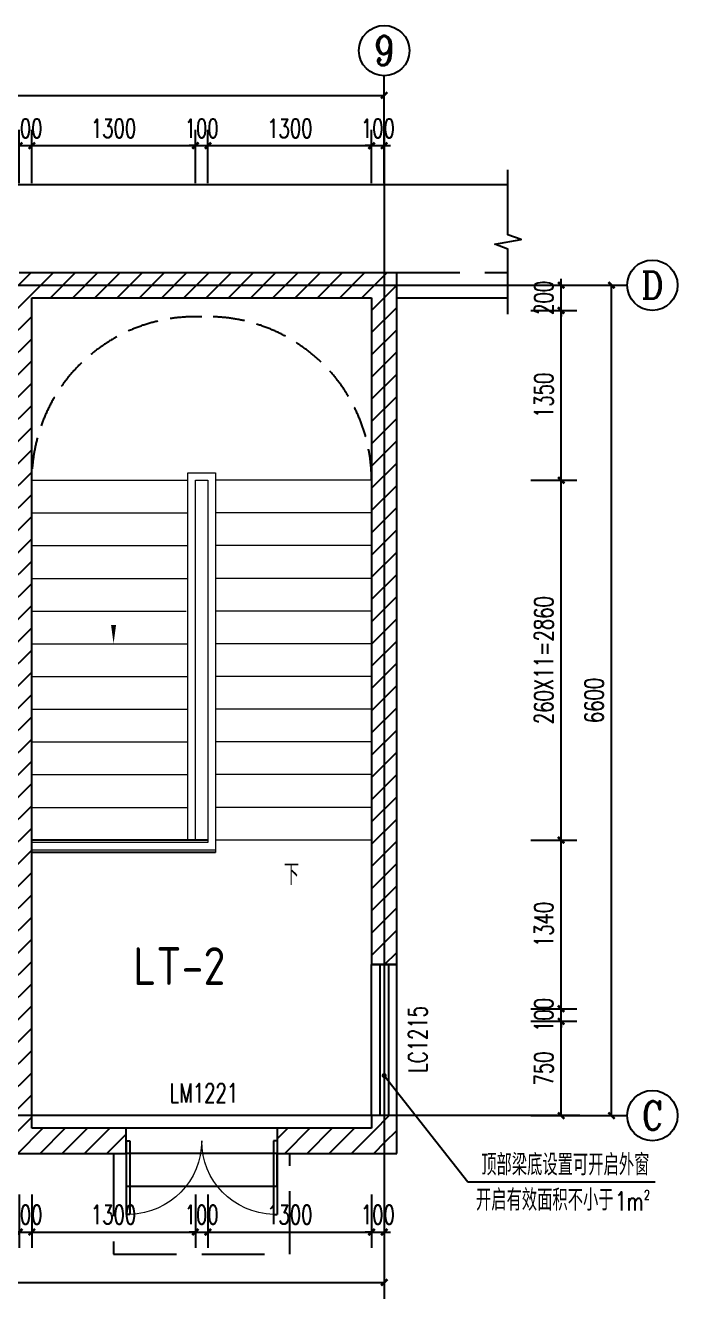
# Model space of a CAD drawing. Extents: x 1738711 to 2346805, y 1189731 to 2516152.
# Drawn here: x 2032626 to 2037807, y 1373892 to 1384009 of the extents above; entities that cross this region are included whole.
import ezdxf
from ezdxf.enums import TextEntityAlignment as Align

# ---------------------------------------------------------------- set-up
doc = ezdxf.new("R2010")
doc.units = 0
doc.header["$LTSCALE"] = 1000
doc.header["$MEASUREMENT"] = 0
doc.linetypes.add('DASH', pattern=[0.35, 0.25, -0.1])
doc.linetypes.add('复件 140224通州运河二期售楼部条件图_t3$0$X-ME SHAFT SH$0$X-B2$0$WATER_LINE', pattern=[0])
doc.layers.add('_0', color=7, linetype='Continuous', lineweight=25)
doc.layers.add('STAIR', color=2, linetype='Continuous', lineweight=5)
for name, color, linetype in [('AR-TEXT', 7, 'Continuous'), ('AXIS', 3, 'Continuous'), ('AXIS_TEXT', 7, 'Continuous'), ('DIM_LEAD', 3, 'Continuous'), ('DIM_SYMB', 3, 'Continuous'), ('DOTE', 1, 'Continuous'), ('PUB_DIM', 3, 'Continuous'), ('PUB_HATCH', 8, 'Continuous'), ('PUB_TEXT', 7, 'Continuous'), ('WALL', 40, 'Continuous'), ('WINDOW', 144, 'Continuous'), ('WINDOW_TEXT', 7, 'Continuous'), ('看线', 8, 'Continuous')]:
    doc.layers.add(name, color=color, linetype=linetype)
doc.styles.add('_TCH_AXIS', font='COMPLEX', dxfattribs={"bigfont": 'GBCBIG'})
doc.styles.add('_TCH_DIM', font='SIMPLEX', dxfattribs={"bigfont": 'GBCBIG'})
doc.styles.add('_TCH_DIM_T3', font='SIMPLEX', dxfattribs={"width": 0.705882, "bigfont": 'GBCBIG'})
doc.styles.add('_TCH_WINDOW', font='SIMPLEX', dxfattribs={"height": 3.5, "bigfont": 'GBCBIG'})
doc.styles.add('COMPLEX', font='COMPLEX')
doc.styles.get("Standard").update_dxf_attribs({"font": 'gbenor.shx', "bigfont": 'gbcbig.shx'})
doc.dimstyles.new('_TCH_ARCH&&50', dxfattribs={"dimtxt": 148.75, "dimasz": 50, "dimexe": 125, "dimexo": 150, "dimgap": 63.125, "dimtad": 1, "dimdec": 0, "dimzin": 0, "dimdsep": 46, "dimtxsty": '_TCH_DIM_T3', "dimblk": 'ARCHTICK', "dimcen": 0.09, "dimclrt": 7, "dimazin": 2, "dimtfac": 1, "dimtdec": 0, "dimtix": 1, "dimtmove": 2, "dimatfit": 3, "dimfxl": 50, "dimtolj": 1, "dimtzin": 0, "dimarcsym": 0})
pattern_1 = [(45, (0, 89.76), (-88.388383, 88.388383), [])]

# ---------------------------------------------------------------- blocks, each defined once
blk = doc.blocks.new('hearherherhr')
at = {"layer": '看线', "linetype": 'DASH'}
for centre, start, end in [((1981792, 1704275), 87.7958, 180), ((1981892, 1704275), 0, 92.2042)]:
    blk.add_arc(centre, 1300, start, end, dxfattribs=at)
blk = doc.blocks.new('_ArchTick')
at = {"color": 0, "linetype": 'ByBlock', "const_width": 0.4}
blk.add_lwpolyline([(-0.5, -0.5), (0.5, 0.5)], dxfattribs=at)
blk = doc.blocks.new('*D1607')
at = {"layer": 'Defpoints', "color": 0, "transparency": 16777216}
for p in [(2036892, 1381945), (2037282, 1381945), (2036892, 1375345)]:
    blk.add_point(p, dxfattribs=at)
at = {"layer": 'PUB_DIM', "color": 0, "lineweight": -2, "transparency": 16777216}
for p, q in [((2037042, 1381945), (2037407, 1381945)), ((2037282, 1375345), (2037282, 1381945)), ((2037042, 1375345), (2037407, 1375345))]:
    blk.add_line(p, q, dxfattribs=at)
at = {"layer": 'PUB_DIM', "color": 0, "lineweight": -2, "transparency": 16777216, "xscale": 50, "yscale": 50, "zscale": 50}
for p, rotation in [((2037282, 1381945), 90), ((2037282, 1375345), 270)]:
    blk.add_blockref('_ArchTick', p, dxfattribs=dict(at, rotation=rotation))
at = {"layer": 'PUB_DIM', "color": 7, "transparency": 16777216, "insert": (2037144, 1378645), "char_height": 148.8, "attachment_point": 5, "rotation": 90, "style": '_TCH_DIM_T3'}
blk.add_mtext('\\A1;6600', dxfattribs=at)
blk = doc.blocks.new('*D1608')
at = {"layer": 'Defpoints', "color": 0, "transparency": 16777216}
for p in [(2036492, 1376095), (2036882, 1376095), (2036492, 1375345)]:
    blk.add_point(p, dxfattribs=at)
at = {"layer": 'PUB_DIM', "color": 0, "lineweight": -2, "transparency": 16777216}
for p, q in [((2036642, 1376095), (2037007, 1376095)), ((2036882, 1375345), (2036882, 1376095)), ((2036642, 1375345), (2037007, 1375345))]:
    blk.add_line(p, q, dxfattribs=at)
at = {"layer": 'PUB_DIM', "color": 0, "lineweight": -2, "transparency": 16777216, "xscale": 50, "yscale": 50, "zscale": 50}
for p, rotation in [((2036882, 1376095), 90), ((2036882, 1375345), 270)]:
    blk.add_blockref('_ArchTick', p, dxfattribs=dict(at, rotation=rotation))
at = {"layer": 'PUB_DIM', "color": 7, "transparency": 16777216, "insert": (2036744, 1375720), "char_height": 148.8, "attachment_point": 5, "rotation": 90, "style": '_TCH_DIM_T3'}
blk.add_mtext('\\A1;750', dxfattribs=at)
blk = doc.blocks.new('*D1609')
at = {"layer": 'Defpoints', "color": 0, "transparency": 16777216}
for p in [(2036492, 1376195), (2036882, 1376195), (2036492, 1376095)]:
    blk.add_point(p, dxfattribs=at)
at = {"layer": 'PUB_DIM', "color": 0, "lineweight": -2, "transparency": 16777216}
for p, q in [((2036882, 1376195), (2036882, 1376245)), ((2036642, 1376195), (2037007, 1376195)), ((2036882, 1376095), (2036882, 1376195)), ((2036642, 1376095), (2037007, 1376095)), ((2036882, 1376095), (2036882, 1376045))]:
    blk.add_line(p, q, dxfattribs=at)
at = {"layer": 'PUB_DIM', "color": 0, "lineweight": -2, "transparency": 16777216, "xscale": 50, "yscale": 50, "zscale": 50}
for p, rotation in [((2036882, 1376195), 270), ((2036882, 1376095), 90)]:
    blk.add_blockref('_ArchTick', p, dxfattribs=dict(at, rotation=rotation))
at = {"layer": 'PUB_DIM', "color": 7, "transparency": 16777216, "insert": (2036744, 1376145), "char_height": 148.8, "attachment_point": 5, "rotation": 90, "style": '_TCH_DIM_T3'}
blk.add_mtext('\\A1;100', dxfattribs=at)
blk = doc.blocks.new('*D1610')
at = {"layer": 'Defpoints', "color": 0, "transparency": 16777216}
for p in [(2036492, 1377535), (2036882, 1377535), (2036492, 1376195)]:
    blk.add_point(p, dxfattribs=at)
at = {"layer": 'PUB_DIM', "color": 0, "lineweight": -2, "transparency": 16777216}
for p, q in [((2036642, 1377535), (2037007, 1377535)), ((2036882, 1376195), (2036882, 1377535)), ((2036642, 1376195), (2037007, 1376195))]:
    blk.add_line(p, q, dxfattribs=at)
at = {"layer": 'PUB_DIM', "color": 0, "lineweight": -2, "transparency": 16777216, "xscale": 50, "yscale": 50, "zscale": 50}
for p, rotation in [((2036882, 1377535), 90), ((2036882, 1376195), 270)]:
    blk.add_blockref('_ArchTick', p, dxfattribs=dict(at, rotation=rotation))
at = {"layer": 'PUB_DIM', "color": 7, "transparency": 16777216, "insert": (2036744, 1376865), "char_height": 148.8, "attachment_point": 5, "rotation": 90, "style": '_TCH_DIM_T3'}
blk.add_mtext('\\A1;1340', dxfattribs=at)
blk = doc.blocks.new('*D1611')
at = {"layer": 'Defpoints', "color": 0, "transparency": 16777216}
for p in [(2036492, 1380395), (2036882, 1380395), (2036492, 1377535)]:
    blk.add_point(p, dxfattribs=at)
at = {"layer": 'PUB_DIM', "color": 0, "lineweight": -2, "transparency": 16777216}
for p, q in [((2036642, 1380395), (2037007, 1380395)), ((2036882, 1377535), (2036882, 1380395)), ((2036642, 1377535), (2037007, 1377535))]:
    blk.add_line(p, q, dxfattribs=at)
at = {"layer": 'PUB_DIM', "color": 0, "lineweight": -2, "transparency": 16777216, "xscale": 50, "yscale": 50, "zscale": 50}
for p, rotation in [((2036882, 1380395), 90), ((2036882, 1377535), 270)]:
    blk.add_blockref('_ArchTick', p, dxfattribs=dict(at, rotation=rotation))
at = {"layer": 'PUB_DIM', "color": 7, "transparency": 16777216, "insert": (2036744, 1378965), "char_height": 148.75, "attachment_point": 5, "rotation": 90, "style": '_TCH_DIM_T3'}
blk.add_mtext('\\A1;260X11=2860', dxfattribs=at)
blk = doc.blocks.new('*D1612')
at = {"layer": 'Defpoints', "color": 0, "transparency": 16777216}
for p in [(2036492, 1381745), (2036882, 1381745), (2036492, 1380395)]:
    blk.add_point(p, dxfattribs=at)
at = {"layer": 'PUB_DIM', "color": 0, "lineweight": -2, "transparency": 16777216}
for p, q in [((2036642, 1381745), (2037007, 1381745)), ((2036882, 1380395), (2036882, 1381745)), ((2036642, 1380395), (2037007, 1380395))]:
    blk.add_line(p, q, dxfattribs=at)
at = {"layer": 'PUB_DIM', "color": 0, "lineweight": -2, "transparency": 16777216, "xscale": 50, "yscale": 50, "zscale": 50}
for p, rotation in [((2036882, 1381745), 90), ((2036882, 1380395), 270)]:
    blk.add_blockref('_ArchTick', p, dxfattribs=dict(at, rotation=rotation))
at = {"layer": 'PUB_DIM', "color": 7, "transparency": 16777216, "insert": (2036744, 1381070), "char_height": 148.8, "attachment_point": 5, "rotation": 90, "style": '_TCH_DIM_T3'}
blk.add_mtext('\\A1;1350', dxfattribs=at)
blk = doc.blocks.new('*D1613')
at = {"layer": 'Defpoints', "color": 0, "transparency": 16777216}
for p in [(2036492, 1381945), (2036882, 1381945), (2036492, 1381745)]:
    blk.add_point(p, dxfattribs=at)
at = {"layer": 'PUB_DIM', "color": 0, "lineweight": -2, "transparency": 16777216}
for p, q in [((2036882, 1381945), (2036882, 1381995)), ((2036642, 1381945), (2037007, 1381945)), ((2036882, 1381745), (2036882, 1381945)), ((2036642, 1381745), (2037007, 1381745)), ((2036882, 1381745), (2036882, 1381695))]:
    blk.add_line(p, q, dxfattribs=at)
at = {"layer": 'PUB_DIM', "color": 0, "lineweight": -2, "transparency": 16777216, "xscale": 50, "yscale": 50, "zscale": 50}
for p, rotation in [((2036882, 1381945), 270), ((2036882, 1381745), 90)]:
    blk.add_blockref('_ArchTick', p, dxfattribs=dict(at, rotation=rotation))
at = {"layer": 'PUB_DIM', "color": 7, "transparency": 16777216, "insert": (2036744, 1381845), "char_height": 148.8, "attachment_point": 5, "rotation": 90, "style": '_TCH_DIM_T3'}
blk.add_mtext('\\A1;200', dxfattribs=at)
blk = doc.blocks.new('*D1619')
at = {"layer": 'Defpoints', "color": 0, "transparency": 16777216}
for p in [(2035476, 1383454), (2027376, 1383005), (2035476, 1383005)]:
    blk.add_point(p, dxfattribs=at)
at = {"layer": 'PUB_DIM', "color": 0, "lineweight": -2, "transparency": 16777216}
for p, q in [((2027376, 1383155), (2027376, 1383579)), ((2035476, 1383155), (2035476, 1383579)), ((2027376, 1383454), (2035476, 1383454))]:
    blk.add_line(p, q, dxfattribs=at)
at = {"layer": 'PUB_DIM', "color": 0, "lineweight": -2, "transparency": 16777216, "xscale": 50, "yscale": 50, "zscale": 50, "rotation": 180}
blk.add_blockref('_ArchTick', (2027376, 1383454), dxfattribs=at)
at = {"layer": 'PUB_DIM', "color": 0, "lineweight": -2, "transparency": 16777216, "xscale": 50, "yscale": 50, "zscale": 50}
blk.add_blockref('_ArchTick', (2035476, 1383454), dxfattribs=at)
at = {"layer": 'PUB_DIM', "color": 7, "transparency": 16777216, "insert": (2031426, 1383591), "char_height": 148.8, "attachment_point": 5, "style": '_TCH_DIM_T3'}
blk.add_mtext('\\A1;8100', dxfattribs=at)
blk = doc.blocks.new('*D1624')
at = {"layer": 'Defpoints', "color": 0, "transparency": 16777216}
for p in [(2032676, 1383054), (2032576, 1382605), (2032676, 1382605)]:
    blk.add_point(p, dxfattribs=at)
at = {"layer": 'PUB_DIM', "color": 0, "lineweight": -2, "transparency": 16777216}
for p, q in [((2032576, 1382755), (2032576, 1383179)), ((2032676, 1382755), (2032676, 1383179)), ((2032576, 1383054), (2032526, 1383054)), ((2032576, 1383054), (2032676, 1383054)), ((2032676, 1383054), (2032726, 1383054))]:
    blk.add_line(p, q, dxfattribs=at)
at = {"layer": 'PUB_DIM', "color": 0, "lineweight": -2, "transparency": 16777216, "xscale": 50, "yscale": 50, "zscale": 50}
blk.add_blockref('_ArchTick', (2032576, 1383054), dxfattribs=at)
at = {"layer": 'PUB_DIM', "color": 0, "lineweight": -2, "transparency": 16777216, "xscale": 50, "yscale": 50, "zscale": 50, "rotation": 180}
blk.add_blockref('_ArchTick', (2032676, 1383054), dxfattribs=at)
at = {"layer": 'PUB_DIM', "color": 7, "transparency": 16777216, "insert": (2032626, 1383191), "char_height": 148.8, "attachment_point": 5, "style": '_TCH_DIM_T3'}
blk.add_mtext('\\A1;100', dxfattribs=at)
blk = doc.blocks.new('*D1625')
at = {"layer": 'Defpoints', "color": 0, "transparency": 16777216}
for p in [(2033976, 1383054), (2032676, 1382605), (2033976, 1382605)]:
    blk.add_point(p, dxfattribs=at)
at = {"layer": 'PUB_DIM', "color": 0, "lineweight": -2, "transparency": 16777216}
for p, q in [((2032676, 1382755), (2032676, 1383179)), ((2033976, 1382755), (2033976, 1383179)), ((2032676, 1383054), (2033976, 1383054))]:
    blk.add_line(p, q, dxfattribs=at)
at = {"layer": 'PUB_DIM', "color": 0, "lineweight": -2, "transparency": 16777216, "xscale": 50, "yscale": 50, "zscale": 50, "rotation": 180}
blk.add_blockref('_ArchTick', (2032676, 1383054), dxfattribs=at)
at = {"layer": 'PUB_DIM', "color": 0, "lineweight": -2, "transparency": 16777216, "xscale": 50, "yscale": 50, "zscale": 50}
blk.add_blockref('_ArchTick', (2033976, 1383054), dxfattribs=at)
at = {"layer": 'PUB_DIM', "color": 7, "transparency": 16777216, "insert": (2033326, 1383191), "char_height": 148.8, "attachment_point": 5, "style": '_TCH_DIM_T3'}
blk.add_mtext('\\A1;1300', dxfattribs=at)
blk = doc.blocks.new('*D1626')
at = {"layer": 'Defpoints', "color": 0, "transparency": 16777216}
for p in [(2034076, 1383054), (2033976, 1382605), (2034076, 1382605)]:
    blk.add_point(p, dxfattribs=at)
at = {"layer": 'PUB_DIM', "color": 0, "lineweight": -2, "transparency": 16777216}
for p, q in [((2033976, 1382755), (2033976, 1383179)), ((2034076, 1382755), (2034076, 1383179)), ((2033976, 1383054), (2033926, 1383054)), ((2033976, 1383054), (2034076, 1383054)), ((2034076, 1383054), (2034126, 1383054))]:
    blk.add_line(p, q, dxfattribs=at)
at = {"layer": 'PUB_DIM', "color": 0, "lineweight": -2, "transparency": 16777216, "xscale": 50, "yscale": 50, "zscale": 50}
blk.add_blockref('_ArchTick', (2033976, 1383054), dxfattribs=at)
at = {"layer": 'PUB_DIM', "color": 0, "lineweight": -2, "transparency": 16777216, "xscale": 50, "yscale": 50, "zscale": 50, "rotation": 180}
blk.add_blockref('_ArchTick', (2034076, 1383054), dxfattribs=at)
at = {"layer": 'PUB_DIM', "color": 7, "transparency": 16777216, "insert": (2034026, 1383191), "char_height": 148.8, "attachment_point": 5, "style": '_TCH_DIM_T3'}
blk.add_mtext('\\A1;100', dxfattribs=at)
blk = doc.blocks.new('*D1627')
at = {"layer": 'Defpoints', "color": 0, "transparency": 16777216}
for p in [(2035376, 1383054), (2034076, 1382605), (2035376, 1382605)]:
    blk.add_point(p, dxfattribs=at)
at = {"layer": 'PUB_DIM', "color": 0, "lineweight": -2, "transparency": 16777216}
for p, q in [((2034076, 1382755), (2034076, 1383179)), ((2035376, 1382755), (2035376, 1383179)), ((2034076, 1383054), (2035376, 1383054))]:
    blk.add_line(p, q, dxfattribs=at)
at = {"layer": 'PUB_DIM', "color": 0, "lineweight": -2, "transparency": 16777216, "xscale": 50, "yscale": 50, "zscale": 50, "rotation": 180}
blk.add_blockref('_ArchTick', (2034076, 1383054), dxfattribs=at)
at = {"layer": 'PUB_DIM', "color": 0, "lineweight": -2, "transparency": 16777216, "xscale": 50, "yscale": 50, "zscale": 50}
blk.add_blockref('_ArchTick', (2035376, 1383054), dxfattribs=at)
at = {"layer": 'PUB_DIM', "color": 7, "transparency": 16777216, "insert": (2034726, 1383191), "char_height": 148.8, "attachment_point": 5, "style": '_TCH_DIM_T3'}
blk.add_mtext('\\A1;1300', dxfattribs=at)
blk = doc.blocks.new('*D1628')
at = {"layer": 'Defpoints', "color": 0, "transparency": 16777216}
for p in [(2035476, 1383054), (2035376, 1382605), (2035476, 1382605)]:
    blk.add_point(p, dxfattribs=at)
at = {"layer": 'PUB_DIM', "color": 0, "lineweight": -2, "transparency": 16777216}
for p, q in [((2035376, 1382755), (2035376, 1383179)), ((2035476, 1382755), (2035476, 1383179)), ((2035376, 1383054), (2035326, 1383054)), ((2035376, 1383054), (2035476, 1383054)), ((2035476, 1383054), (2035526, 1383054))]:
    blk.add_line(p, q, dxfattribs=at)
at = {"layer": 'PUB_DIM', "color": 0, "lineweight": -2, "transparency": 16777216, "xscale": 50, "yscale": 50, "zscale": 50}
blk.add_blockref('_ArchTick', (2035376, 1383054), dxfattribs=at)
at = {"layer": 'PUB_DIM', "color": 0, "lineweight": -2, "transparency": 16777216, "xscale": 50, "yscale": 50, "zscale": 50, "rotation": 180}
blk.add_blockref('_ArchTick', (2035476, 1383054), dxfattribs=at)
at = {"layer": 'PUB_DIM', "color": 7, "transparency": 16777216, "insert": (2035426, 1383191), "char_height": 148.8, "attachment_point": 5, "style": '_TCH_DIM_T3'}
blk.add_mtext('\\A1;100', dxfattribs=at)
blk = doc.blocks.new('*D1629')
at = {"layer": 'Defpoints', "color": 0, "transparency": 16777216}
for p in [(2027376, 1374469), (2035476, 1374469), (2035476, 1374020)]:
    blk.add_point(p, dxfattribs=at)
at = {"layer": 'PUB_DIM', "color": 0, "lineweight": -2, "transparency": 16777216}
for p, q in [((2027376, 1374319), (2027376, 1373895)), ((2035476, 1374319), (2035476, 1373895)), ((2027376, 1374020), (2035476, 1374020))]:
    blk.add_line(p, q, dxfattribs=at)
at = {"layer": 'PUB_DIM', "color": 0, "lineweight": -2, "transparency": 16777216, "xscale": 50, "yscale": 50, "zscale": 50, "rotation": 180}
blk.add_blockref('_ArchTick', (2027376, 1374020), dxfattribs=at)
at = {"layer": 'PUB_DIM', "color": 0, "lineweight": -2, "transparency": 16777216, "xscale": 50, "yscale": 50, "zscale": 50}
blk.add_blockref('_ArchTick', (2035476, 1374020), dxfattribs=at)
at = {"layer": 'PUB_DIM', "color": 7, "transparency": 16777216, "insert": (2031426, 1374158), "char_height": 148.8, "attachment_point": 5, "style": '_TCH_DIM_T3'}
blk.add_mtext('\\A1;8100', dxfattribs=at)
blk = doc.blocks.new('*D1634')
at = {"layer": 'Defpoints', "color": 0, "transparency": 16777216}
for p in [(2032576, 1374869), (2032676, 1374869), (2032676, 1374420)]:
    blk.add_point(p, dxfattribs=at)
at = {"layer": 'PUB_DIM', "color": 0, "lineweight": -2, "transparency": 16777216}
for p, q in [((2032576, 1374719), (2032576, 1374295)), ((2032676, 1374719), (2032676, 1374295)), ((2032576, 1374420), (2032526, 1374420)), ((2032576, 1374420), (2032676, 1374420)), ((2032676, 1374420), (2032726, 1374420))]:
    blk.add_line(p, q, dxfattribs=at)
at = {"layer": 'PUB_DIM', "color": 0, "lineweight": -2, "transparency": 16777216, "xscale": 50, "yscale": 50, "zscale": 50}
blk.add_blockref('_ArchTick', (2032576, 1374420), dxfattribs=at)
at = {"layer": 'PUB_DIM', "color": 0, "lineweight": -2, "transparency": 16777216, "xscale": 50, "yscale": 50, "zscale": 50, "rotation": 180}
blk.add_blockref('_ArchTick', (2032676, 1374420), dxfattribs=at)
at = {"layer": 'PUB_DIM', "color": 7, "transparency": 16777216, "insert": (2032626, 1374558), "char_height": 148.8, "attachment_point": 5, "style": '_TCH_DIM_T3'}
blk.add_mtext('\\A1;100', dxfattribs=at)
blk = doc.blocks.new('*D1635')
at = {"layer": 'Defpoints', "color": 0, "transparency": 16777216}
for p in [(2032676, 1374869), (2033976, 1374869), (2033976, 1374420)]:
    blk.add_point(p, dxfattribs=at)
at = {"layer": 'PUB_DIM', "color": 0, "lineweight": -2, "transparency": 16777216}
for p, q in [((2032676, 1374719), (2032676, 1374295)), ((2033976, 1374719), (2033976, 1374295)), ((2032676, 1374420), (2033976, 1374420))]:
    blk.add_line(p, q, dxfattribs=at)
at = {"layer": 'PUB_DIM', "color": 0, "lineweight": -2, "transparency": 16777216, "xscale": 50, "yscale": 50, "zscale": 50, "rotation": 180}
blk.add_blockref('_ArchTick', (2032676, 1374420), dxfattribs=at)
at = {"layer": 'PUB_DIM', "color": 0, "lineweight": -2, "transparency": 16777216, "xscale": 50, "yscale": 50, "zscale": 50}
blk.add_blockref('_ArchTick', (2033976, 1374420), dxfattribs=at)
at = {"layer": 'PUB_DIM', "color": 7, "transparency": 16777216, "insert": (2033326, 1374558), "char_height": 148.8, "attachment_point": 5, "style": '_TCH_DIM_T3'}
blk.add_mtext('\\A1;1300', dxfattribs=at)
blk = doc.blocks.new('*D1636')
at = {"layer": 'Defpoints', "color": 0, "transparency": 16777216}
for p in [(2033976, 1374869), (2034076, 1374869), (2034076, 1374420)]:
    blk.add_point(p, dxfattribs=at)
at = {"layer": 'PUB_DIM', "color": 0, "lineweight": -2, "transparency": 16777216}
for p, q in [((2033976, 1374719), (2033976, 1374295)), ((2034076, 1374719), (2034076, 1374295)), ((2033976, 1374420), (2033926, 1374420)), ((2033976, 1374420), (2034076, 1374420)), ((2034076, 1374420), (2034126, 1374420))]:
    blk.add_line(p, q, dxfattribs=at)
at = {"layer": 'PUB_DIM', "color": 0, "lineweight": -2, "transparency": 16777216, "xscale": 50, "yscale": 50, "zscale": 50}
blk.add_blockref('_ArchTick', (2033976, 1374420), dxfattribs=at)
at = {"layer": 'PUB_DIM', "color": 0, "lineweight": -2, "transparency": 16777216, "xscale": 50, "yscale": 50, "zscale": 50, "rotation": 180}
blk.add_blockref('_ArchTick', (2034076, 1374420), dxfattribs=at)
at = {"layer": 'PUB_DIM', "color": 7, "transparency": 16777216, "insert": (2034026, 1374558), "char_height": 148.8, "attachment_point": 5, "style": '_TCH_DIM_T3'}
blk.add_mtext('\\A1;100', dxfattribs=at)
blk = doc.blocks.new('*D1637')
at = {"layer": 'Defpoints', "color": 0, "transparency": 16777216}
for p in [(2034076, 1374869), (2035376, 1374869), (2035376, 1374420)]:
    blk.add_point(p, dxfattribs=at)
at = {"layer": 'PUB_DIM', "color": 0, "lineweight": -2, "transparency": 16777216}
for p, q in [((2034076, 1374719), (2034076, 1374295)), ((2035376, 1374719), (2035376, 1374295)), ((2034076, 1374420), (2035376, 1374420))]:
    blk.add_line(p, q, dxfattribs=at)
at = {"layer": 'PUB_DIM', "color": 0, "lineweight": -2, "transparency": 16777216, "xscale": 50, "yscale": 50, "zscale": 50, "rotation": 180}
blk.add_blockref('_ArchTick', (2034076, 1374420), dxfattribs=at)
at = {"layer": 'PUB_DIM', "color": 0, "lineweight": -2, "transparency": 16777216, "xscale": 50, "yscale": 50, "zscale": 50}
blk.add_blockref('_ArchTick', (2035376, 1374420), dxfattribs=at)
at = {"layer": 'PUB_DIM', "color": 7, "transparency": 16777216, "insert": (2034726, 1374558), "char_height": 148.8, "attachment_point": 5, "style": '_TCH_DIM_T3'}
blk.add_mtext('\\A1;1300', dxfattribs=at)
blk = doc.blocks.new('*D1638')
at = {"layer": 'Defpoints', "color": 0, "transparency": 16777216}
for p in [(2035376, 1374869), (2035476, 1374869), (2035476, 1374420)]:
    blk.add_point(p, dxfattribs=at)
at = {"layer": 'PUB_DIM', "color": 0, "lineweight": -2, "transparency": 16777216}
for p, q in [((2035376, 1374719), (2035376, 1374295)), ((2035476, 1374719), (2035476, 1374295)), ((2035376, 1374420), (2035326, 1374420)), ((2035376, 1374420), (2035476, 1374420)), ((2035476, 1374420), (2035526, 1374420))]:
    blk.add_line(p, q, dxfattribs=at)
at = {"layer": 'PUB_DIM', "color": 0, "lineweight": -2, "transparency": 16777216, "xscale": 50, "yscale": 50, "zscale": 50}
blk.add_blockref('_ArchTick', (2035376, 1374420), dxfattribs=at)
at = {"layer": 'PUB_DIM', "color": 0, "lineweight": -2, "transparency": 16777216, "xscale": 50, "yscale": 50, "zscale": 50, "rotation": 180}
blk.add_blockref('_ArchTick', (2035476, 1374420), dxfattribs=at)
at = {"layer": 'PUB_DIM', "color": 7, "transparency": 16777216, "insert": (2035426, 1374558), "char_height": 148.8, "attachment_point": 5, "style": '_TCH_DIM_T3'}
blk.add_mtext('\\A1;100', dxfattribs=at)
blk = doc.blocks.new('$DorLib2D$00000002')
for p, q in [((-0.5, 0), (-0.5, 0.4875)), ((-0.475, 0.4875), (-0.5, 0.4875)), ((-0.475, 0), (-0.475, 0.4875)), ((0.475, 0), (0.475, 0.4875)), ((0.475, 0.4875), (0.5, 0.4875)), ((0.5, 0), (0.5, 0.4875)), ((-0.5, 0), (-0.475, 0)), ((0.5, 0), (0.475, 0))]:
    blk.add_line(p, q)
at = {"lineweight": 13}
for centre, start, end in [((-0.4875, 0), 0, 88.53072), ((0.4875, 0), 91.46928, 180)]:
    blk.add_arc(centre, 0.4875, start, end, dxfattribs=at)
blk = doc.blocks.new('$TCHSYS$WIN2D')
for p, q in [((-0.5, 0.5), (0.5, 0.5)), ((-0.5, 0.5), (-0.5, -0.5)), ((0.5, 0.5), (0.5, -0.5)), ((0.5, 0.1667), (-0.5, 0.1667)), ((0.5, -0.1667), (-0.5, -0.1667)), ((-0.5, -0.5), (0.5, -0.5))]:
    blk.add_line(p, q)
blk = doc.blocks.new('_AXISO')
blk.add_circle((0, 0), 0.5)
at = {"layer": 'AXIS_TEXT', "style": 'COMPLEX', "width": 1.041667}
blk.add_attdef('A', text='', height=0.56, dxfattribs=at).set_placement((-0.25, -0.28), (0.25, -0.28), align=Align.FIT)

msp = doc.modelspace()

# ---------------------------------------------------------------- hatches: boundary and pattern name
at = {"layer": 'PUB_HATCH', "linetype": '复件 140224通州运河二期售楼部条件图_t3$0$X-ME SHAFT SH$0$X-B2$0$WATER_LINE'}
h = msp.add_hatch(dxfattribs=at)
h.set_pattern_fill('普通砖', color=256, scale=50, style=0)
h.set_pattern_definition(pattern_1)
h.paths.add_polyline_path([(2032575.8, 1381911.8), (2032675.8, 1381845.1), (2035375.8, 1381845.1), (2035575.8, 1382045.1), (2032575.8, 1382045.1)])
at = {"layer": 'PUB_HATCH'}
h = msp.add_hatch(dxfattribs=at)
h.set_pattern_fill('普通砖', color=256, scale=50, style=0)
h.set_pattern_definition(pattern_1)
h.paths.add_polyline_path([(2035375.8, 1381845.1), (2035375.8, 1376545.1), (2035575.8, 1376545.1), (2035575.8, 1382045.1)])
h = msp.add_hatch(dxfattribs=at)
h.set_pattern_fill('普通砖', color=256, scale=50, style=0)
h.set_pattern_definition(pattern_1)
h.paths.add_polyline_path([(2032542.5, 1376645.1), (2032675.8, 1376645.1), (2032675.8, 1381845.1), (2032575.8, 1381911.8), (2032475.8, 1381845.1), (2032475.8, 1376745.1)])
h = msp.add_hatch(dxfattribs=at)
h.set_pattern_fill('普通砖', color=256, scale=50, style=0)
h.set_pattern_definition(pattern_1)
h.paths.add_polyline_path([(2032475.8, 1375045.1), (2032675.8, 1375245.1), (2032675.8, 1376645.1), (2032542.5, 1376645.1), (2032475.8, 1376545.1)])
h = msp.add_hatch(dxfattribs=at)
h.set_pattern_fill('普通砖', color=256, scale=50, style=0)
h.set_pattern_definition(pattern_1)
h.paths.add_polyline_path([(2035575.8, 1375045.1), (2035575.8, 1375345.1), (2035375.8, 1375345.1), (2035375.8, 1375245.1)])
h = msp.add_hatch(dxfattribs=at)
h.set_pattern_fill('普通砖', color=256, scale=50, style=0)
h.set_pattern_definition(pattern_1)
h.paths.add_polyline_path([(2032475.8, 1375045.1), (2033425.8, 1375045.1), (2033425.8, 1375245.1), (2032675.8, 1375245.1)])
h = msp.add_hatch(dxfattribs=at)
h.set_pattern_fill('普通砖', color=256, scale=50, style=0)
h.set_pattern_definition(pattern_1)
h.paths.add_polyline_path([(2035375.8, 1375245.1), (2034625.8, 1375245.1), (2034625.8, 1375045.1), (2035575.8, 1375045.1)])

# ---------------------------------------------------------------- linework, layer by layer
at = {"layer": 'AXIS'}
for p, q in [((2035475.8, 1383109.3), (2035475.8, 1383609.3)), ((2036906.8, 1381945.1), (2037406.8, 1381945.1)), ((2036906.8, 1375345.1), (2037406.8, 1375345.1)), ((2035475.8, 1374388), (2035475.8, 1373888))]:
    msp.add_line(p, q, dxfattribs=at)
at = {"layer": 'DIM_LEAD'}
for p, q in [((2035475.8, 1375663.2), (2036140.8, 1374818)), ((2036140.8, 1374818), (2037628.6, 1374818))]:
    msp.add_line(p, q, dxfattribs=at)
at = {"layer": 'DIM_LEAD', "const_width": 20}
msp.add_lwpolyline([(2035469.6, 1375671.1, 1), (2035482, 1375655.4, 1)], format="xyb", close=True, dxfattribs=at)
at = {"layer": 'DIM_SYMB'}
msp.add_lwpolyline([(2036459.6, 1381715), (2036459.6, 1382232.5), (2036354.6, 1382270.7), (2036564.6, 1382307.7), (2036459.6, 1382345), (2036459.6, 1382862.4)], dxfattribs=at)
msp.add_lwpolyline([(2034725.8, 1377405.1, 0, 0, 0), (2034725.8, 1381070.1, 0, 0, 0), (2033325.8, 1381070.1, 0, 0, 0), (2033325.8, 1379095.1, 0, 40, 0), (2033325.8, 1379245.1, 0, 0, 0)], format="xyseb", dxfattribs=at)
at = {"layer": 'DOTE'}
for p, q in [((2035475.8, 1383154.5), (2035475.8, 1373936.8)), ((2026160.6, 1381945.1), (2037029.5, 1381945.1)), ((2037029.5, 1375345.1), (2026160.6, 1375345.1))]:
    msp.add_line(p, q, dxfattribs=at)
at = {"layer": 'STAIR'}
for p, q in [((2032675.8, 1380395.1), (2033915.8, 1380395.1)), ((2033915.8, 1377535.1), (2033915.8, 1380455.1)), ((2033915.8, 1380455.1), (2034135.8, 1380455.1)), ((2033975.8, 1377535.1), (2033975.8, 1380395.1)), ((2033975.8, 1380395.1), (2034075.8, 1380395.1)), ((2034075.8, 1380395.1), (2034075.8, 1377515.1)), ((2034135.8, 1380455.1), (2034135.8, 1377435.1)), ((2035375.8, 1380395.1), (2034135.8, 1380395.1)), ((2032675.8, 1380135.1), (2033915.8, 1380135.1)), ((2035375.8, 1380135.1), (2034135.8, 1380135.1)), ((2032675.8, 1379875.1), (2033915.8, 1379875.1)), ((2035375.8, 1379875.1), (2034135.8, 1379875.1)), ((2032675.8, 1379615.1), (2033915.8, 1379615.1)), ((2035375.8, 1379615.1), (2034135.8, 1379615.1)), ((2032675.8, 1379355.1), (2033901.3, 1379355.1)), ((2035375.8, 1379355.1), (2034135.8, 1379355.1)), ((2032675.8, 1379095.1), (2033915.8, 1379095.1)), ((2035375.8, 1379095.1), (2034135.8, 1379095.1)), ((2032675.8, 1378835.1), (2033915.8, 1378835.1)), ((2035375.8, 1378835.1), (2034135.8, 1378835.1)), ((2032675.8, 1378575.1), (2033915.8, 1378575.1)), ((2035375.8, 1378575.1), (2034135.8, 1378575.1)), ((2032675.8, 1378315.1), (2033915.8, 1378315.1)), ((2035375.8, 1378315.1), (2034135.8, 1378315.1)), ((2032675.8, 1378055.1), (2033915.8, 1378055.1)), ((2035375.8, 1378055.1), (2034135.8, 1378055.1)), ((2032675.8, 1377795.1), (2033915.8, 1377795.1)), ((2035375.8, 1377795.1), (2034135.8, 1377795.1)), ((2034075.8, 1377515.1), (2032675.8, 1377515.1)), ((2034135.8, 1377455.1), (2032675.8, 1377455.1)), ((2035375.8, 1377535.1), (2034135.8, 1377535.1))]:
    msp.add_line(p, q, dxfattribs=at)
at = {"layer": 'WALL', "linetype": '复件 140224通州运河二期售楼部条件图_t3$0$X-ME SHAFT SH$0$X-B2$0$WATER_LINE'}
for p, q in [((2032575.8, 1382045.1), (2035575.8, 1382045.1)), ((2032675.8, 1381845.1), (2035375.8, 1381845.1))]:
    msp.add_line(p, q, dxfattribs=at)
at = {"layer": 'WALL'}
for p, q in [((2035575.8, 1376545.1), (2035575.8, 1382045.1)), ((2032675.8, 1376645.1), (2032675.8, 1381845.1)), ((2035375.8, 1381845.1), (2035375.8, 1376545.1)), ((2032675.8, 1375245.1), (2032675.8, 1376645.1)), ((2035375.8, 1376545.1), (2035575.8, 1376545.1)), ((2035575.8, 1375345.1), (2035375.8, 1375345.1)), ((2035375.8, 1375345.1), (2035375.8, 1375245.1)), ((2035575.8, 1375045.1), (2035575.8, 1375345.1)), ((2033425.8, 1375245.1), (2032675.8, 1375245.1)), ((2033425.8, 1375045.1), (2033425.8, 1375245.1)), ((2035375.8, 1375245.1), (2034625.8, 1375245.1)), ((2034625.8, 1375245.1), (2034625.8, 1375045.1)), ((2032475.8, 1375045.1), (2033425.8, 1375045.1)), ((2034625.8, 1375045.1), (2035575.8, 1375045.1))]:
    msp.add_line(p, q, dxfattribs=at)
for points in [[(2026692.7, 1382745.1), (2036459.6, 1382745.1)], [(2035575.8, 1381845.1), (2036459.6, 1381845.1)]]:
    msp.add_lwpolyline(points, dxfattribs=at)
at = {"layer": 'WINDOW'}
for p, q in [((2034625.8, 1375245.1), (2033425.8, 1375245.1)), ((2034625.8, 1375045.1), (2033425.8, 1375045.1))]:
    msp.add_line(p, q, dxfattribs=at)
msp.add_lwpolyline([(2033425.8, 1375045.1), (2033425.8, 1374785.1), (2034625.8, 1374785.1), (2034625.8, 1375045.1)], dxfattribs=at)
at = {"layer": '看线'}
for p, q in [((2034075.8, 1377535.1), (2032675.8, 1377535.1)), ((2034135.8, 1377435.1), (2032675.8, 1377435.1))]:
    msp.add_line(p, q, dxfattribs=at)
at = {"layer": '看线', "linetype": 'DASH', "ltscale": 2}
for points in [[(2035575.8, 1382045.1), (2036459.6, 1382045.1)], [(2033325.8, 1375045.1), (2033325.8, 1374245.1), (2034725.8, 1374245.1), (2034725.8, 1375045.1)]]:
    msp.add_lwpolyline(points, dxfattribs=at)

# ---------------------------------------------------------------- block references
at = {"layer": '_0'}
msp.add_blockref('hearherherhr', (52183.9, -323880.3), dxfattribs=at)
at = {"layer": 'AXIS'}
ref = msp.add_blockref('_AXISO', (2035475.8, 1383809.3), dxfattribs=dict(at, xscale=400, yscale=400, zscale=400))
ref.add_attrib('A', '9', dxfattribs={"layer": 'AXIS_TEXT', "ltscale": 0.5, "height": 233, "style": '_TCH_AXIS'}).set_placement((2035398.1, 1383692.8), (2035553.4, 1383692.8), align=Align.FIT)
ref = msp.add_blockref('_AXISO', (2037606.8, 1381945.1), dxfattribs=dict(at, xscale=400, yscale=400, zscale=400))
ref.add_attrib('A', 'D', dxfattribs={"layer": 'AXIS_TEXT', "ltscale": 0.5, "height": 217.6, "style": '_TCH_AXIS'}).set_placement((2037518.7, 1381836.3), (2037694.9, 1381836.3), align=Align.FIT)
ref = msp.add_blockref('_AXISO', (2037606.8, 1375345.1), dxfattribs=dict(at, xscale=400, yscale=400, zscale=400))
ref.add_attrib('A', 'C', dxfattribs={"layer": 'AXIS_TEXT', "ltscale": 0.5, "height": 227.8, "style": '_TCH_AXIS'}).set_placement((2037525.4, 1375231.2), (2037688.1, 1375231.2), align=Align.FIT)
at = {"layer": 'WINDOW'}
ref = msp.add_blockref('$TCHSYS$WIN2D', (2035475.8, 1375945.1), dxfattribs=dict(at, xscale=1200, yscale=-199.9999999743886, zscale=1200, rotation=90.0000001598236))
ref.add_attrib('A', 'LC1215', (2035817.2, 1375685.1), dxfattribs={"layer": 'WINDOW_TEXT', "ltscale": 0.5, "height": 148.75, "rotation": 90, "style": '_TCH_WINDOW', "width": 0.705882})
ref = msp.add_blockref('$DorLib2D$00000002', (2034025.8, 1375145.1), dxfattribs=dict(at, xscale=-1200, yscale=1200, zscale=-1200, rotation=179.9999998429443))
ref.add_attrib('A', 'LM1221', (2033770.8, 1375450.6), dxfattribs={"layer": 'WINDOW_TEXT', "ltscale": 0.5, "height": 148.75, "rotation": 360, "style": '_TCH_WINDOW', "width": 0.705882})

# ---------------------------------------------------------------- texts
at = {"layer": 'AR-TEXT'}
msp.add_text('LT-2', height=300, dxfattribs=at).set_placement((2033480.7, 1376383.9))
at = {"layer": 'PUB_TEXT', "color": 7, "style": '_TCH_DIM'}
for s, height, p in [('下', 168.8, (2034678.3, 1377177.6)), ('顶部梁底设置可开启外窗', 168.794, (2036246.8, 1374870.5)), ('开启有效面积不小于', 168.79, (2036205.2, 1374590.5))]:
    msp.add_text(s, height=height, dxfattribs=at).set_placement(p)
at = {"layer": 'PUB_TEXT', "color": 7, "style": '_TCH_DIM', "width": 0.705882}
for s, height, p in [('1m', 148.75, (2037311.1, 1374590.5)), ('2', 74.4, (2037541.1, 1374678))]:
    msp.add_text(s, height=height, dxfattribs=at).set_placement(p)

# ---------------------------------------------------------------- dimensions: what is measured, and where the dimension line sits
at = {"layer": 'PUB_DIM'}
for p1, p2, distance, picture, middle in [((2027375.8, 1383005.4), (2035475.8, 1383005.4), 448.6, '*D1619', (2031425.8, 1383591.5)), ((2032575.8, 1382605.4), (2032675.8, 1382605.4), 448.6, '*D1624', (2032625.8, 1383191.5)), ((2032675.8, 1382605.4), (2033975.8, 1382605.4), 448.6, '*D1625', (2033325.8, 1383191.5)), ((2033975.8, 1382605.4), (2034075.8, 1382605.4), 448.6, '*D1626', (2034025.8, 1383191.5)), ((2034075.8, 1382605.4), (2035375.8, 1382605.4), 448.6, '*D1627', (2034725.8, 1383191.5)), ((2035375.8, 1382605.4), (2035475.8, 1382605.4), 448.6, '*D1628', (2035425.8, 1383191.5)), ((2036492.4, 1381745.1), (2036492.4, 1381945.1), -389.4, '*D1613', (2036744.3, 1381845.1)), ((2036892.4, 1375345.1), (2036892.4, 1381945.1), -389.4, '*D1607', (2037144.3, 1378645.1)), ((2036492.4, 1380395.1), (2036492.4, 1381745.1), -389.4, '*D1612', (2036744.3, 1381070.1)), ((2036492.4, 1376195.1), (2036492.4, 1377535.1), -389.4, '*D1610', (2036744.3, 1376865.1)), ((2036492.4, 1376095.1), (2036492.4, 1376195.1), -389.4, '*D1609', (2036744.3, 1376145.1)), ((2036492.4, 1375345.1), (2036492.4, 1376095.1), -389.4, '*D1608', (2036744.3, 1375720.1)), ((2032575.8, 1374868.7), (2032675.8, 1374868.7), -448.6, '*D1634', (2032625.8, 1374557.5)), ((2032675.8, 1374868.7), (2033975.8, 1374868.7), -448.6, '*D1635', (2033325.8, 1374557.5)), ((2033975.8, 1374868.7), (2034075.8, 1374868.7), -448.6, '*D1636', (2034025.8, 1374557.5)), ((2034075.8, 1374868.7), (2035375.8, 1374868.7), -448.6, '*D1637', (2034725.8, 1374557.5)), ((2035375.8, 1374868.7), (2035475.8, 1374868.7), -448.6, '*D1638', (2035425.8, 1374557.5)), ((2027375.8, 1374468.7), (2035475.8, 1374468.7), -448.6, '*D1629', (2031425.8, 1374157.5))]:
    dim = msp.add_aligned_dim(p1=p1, p2=p2, distance=distance, dimstyle='_TCH_ARCH&&50', dxfattribs=at)
    dim.commit()
    dim.dimension.update_dxf_attribs({"geometry": picture, "text_midpoint": middle})
dim = msp.add_aligned_dim(p1=(2036492.4, 1377535.1), p2=(2036492.4, 1380395.1), distance=-389.4, text='260X11=2860', dimstyle='_TCH_ARCH&&50', dxfattribs=at)
dim.commit()
dim.dimension.update_dxf_attribs({"geometry": '*D1611', "text_midpoint": (2036744.3, 1378965.1)})

doc.saveas('drawing.dxf')
